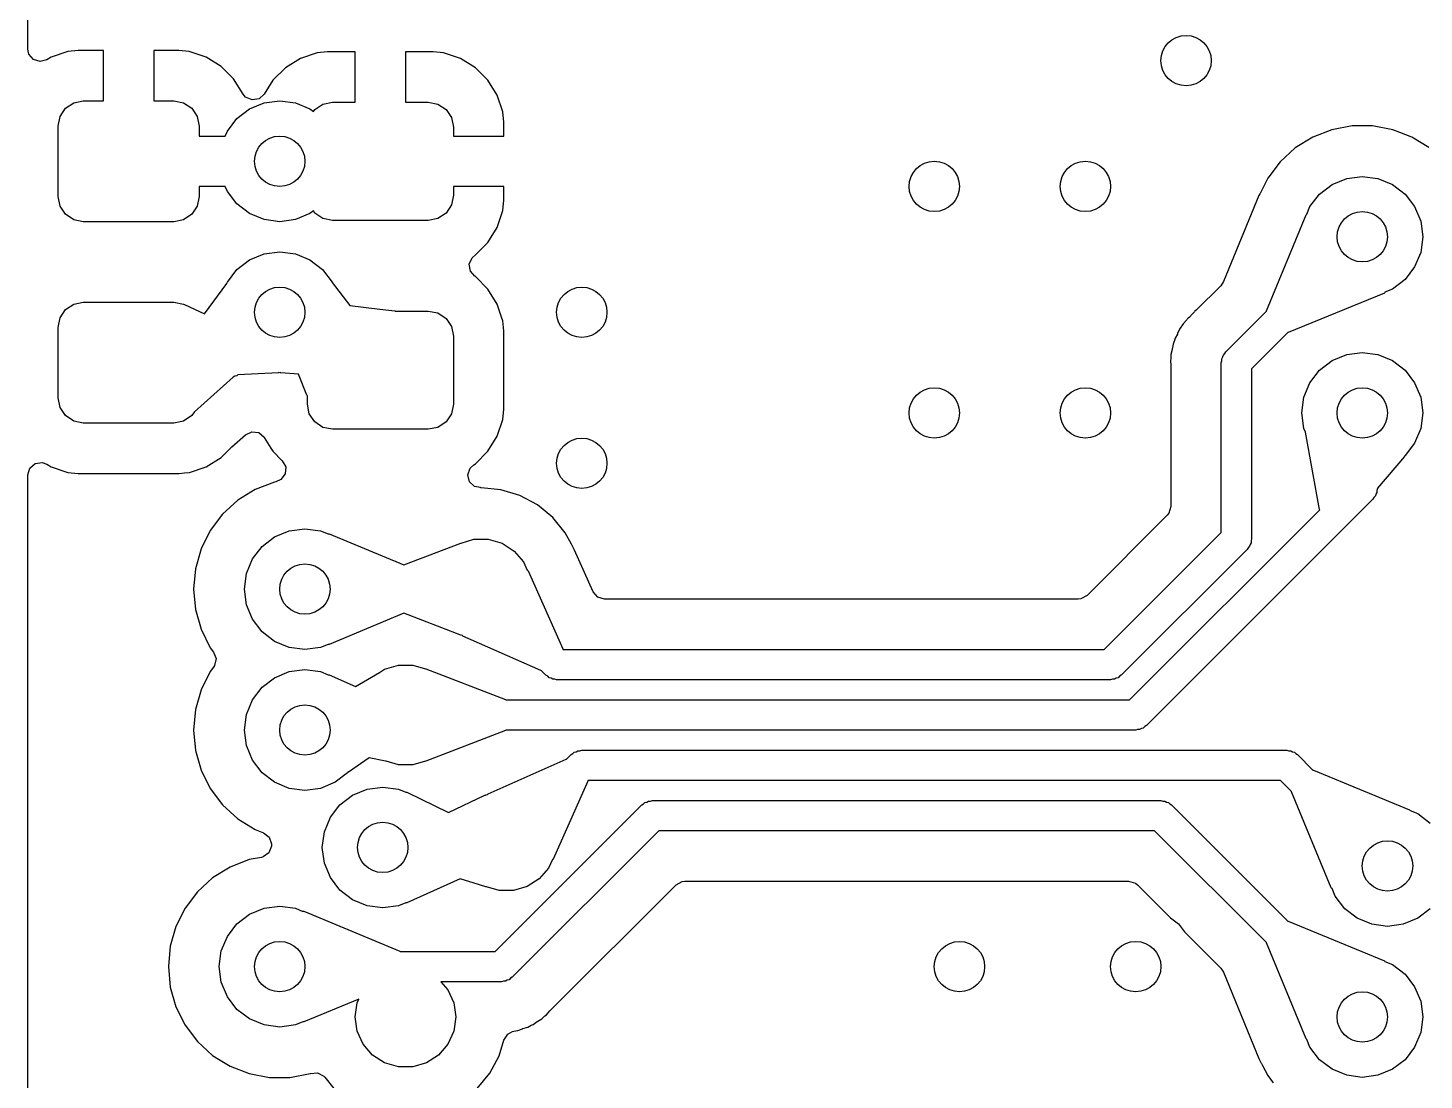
# Model space of a CAD drawing. Extents: x 90 to 175, y -109.5 to -35.9.
# Drawn here: x 149.5 to 163.36, y -72.38 to -61.93 of the extents above; entities that cross this region are included whole.
import ezdxf

# ---------------------------------------------------------------- set-up
doc = ezdxf.new("R2010")
doc.units = 0
doc.layers.add('BLACK', color=7, linetype='CONTINUOUS')

msp = doc.modelspace()

# ---------------------------------------------------------------- linework, layer by layer
at = {"layer": 'BLACK', "linetype": 'CONTINUOUS'}
for p, q in [((149.5, -62.135874), (149.5, -56.350247)), ((149.510271, -62.185288), (149.5, -62.135874)), ((149.55504, -62.23893), (149.510271, -62.185288)), ((149.621704, -62.259853), (149.55504, -62.23893)), ((149.689096, -62.241413), (149.621704, -62.259853)), ((149.730871, -62.215645), (149.689096, -62.241413)), ((149.73088, -62.215641), (149.730871, -62.215645)), ((149.897302, -62.160494), (149.73088, -62.215641)), ((150.000012, -62.150001), (149.897302, -62.160494)), ((150.000029, -62.15), (150.000012, -62.150001)), ((150.25, -62.15), (150.000029, -62.15)), ((150.25, -62.65), (150.25, -62.15)), ((150.999986, -62.15), (150.75, -62.15)), ((150.75, -62.15), (150.75, -62.65)), ((151.10269, -62.160493), (150.999986, -62.15)), ((151.102697, -62.160494), (151.10269, -62.160493)), ((151.269119, -62.215641), (151.102697, -62.160494)), ((151.269124, -62.215643), (151.269119, -62.215641)), ((151.418345, -62.307684), (151.269124, -62.215643)), ((152.205875, -62.228143), (152.056654, -62.320184)), ((152.20588, -62.228141), (152.205875, -62.228143)), ((152.372302, -62.172994), (152.20588, -62.228141)), ((152.475012, -62.162501), (152.372302, -62.172994)), ((152.475029, -62.1625), (152.475012, -62.162501)), ((152.75, -62.1625), (152.475029, -62.1625)), ((152.75, -62.6625), (152.75, -62.1625)), ((153.524986, -62.1625), (153.25, -62.1625)), ((153.25, -62.1625), (153.25, -62.6625)), ((153.62769, -62.172993), (153.524986, -62.1625)), ((153.627697, -62.172994), (153.62769, -62.172993)), ((153.794119, -62.228141), (153.627697, -62.172994)), ((153.794124, -62.228143), (153.794119, -62.228141)), ((153.943345, -62.320184), (153.794124, -62.228143)), ((151.542315, -62.431654), (151.418345, -62.307684)), ((152.056654, -62.320184), (151.932683, -62.444155)), ((154.067315, -62.444154), (153.943345, -62.320184)), ((151.635816, -62.583242), (151.542315, -62.431654)), ((151.93268, -62.444159), (151.846893, -62.583242)), ((151.932683, -62.444155), (151.93268, -62.444159)), ((154.159356, -62.593375), (154.067315, -62.444154)), ((149.954329, -62.66903), (150.05, -62.65)), ((150.05, -62.65), (150.25, -62.65)), ((150.75, -62.65), (150.95, -62.65)), ((150.95, -62.65), (151.045671, -62.66903)), ((151.661901, -62.613345), (151.635816, -62.583242)), ((151.725983, -62.641188), (151.661901, -62.613345)), ((151.794945, -62.629967), (151.725983, -62.641188)), ((151.846893, -62.583242), (151.794945, -62.629967)), ((151.844709, -62.670445), (152, -62.65)), ((152, -62.65), (152.155291, -62.670445)), ((154.159358, -62.59338), (154.159356, -62.593375)), ((154.214505, -62.759802), (154.159358, -62.59338)), ((149.81903, -62.804329), (149.873223, -62.723223)), ((149.873223, -62.723223), (149.954329, -62.66903)), ((151.045671, -62.66903), (151.126777, -62.723223)), ((151.126777, -62.723223), (151.18097, -62.804329)), ((151.575736, -62.825736), (151.7, -62.730385)), ((151.7, -62.730385), (151.844709, -62.670445)), ((152.155291, -62.670445), (152.3, -62.730385)), ((152.3, -62.730385), (152.334236, -62.756655)), ((152.334236, -62.756655), (152.348223, -62.735723)), ((152.348223, -62.735723), (152.429329, -62.68153)), ((152.429329, -62.68153), (152.525, -62.6625)), ((152.525, -62.6625), (152.75, -62.6625)), ((153.25, -62.6625), (153.475, -62.6625)), ((153.475, -62.6625), (153.570671, -62.68153)), ((153.570671, -62.68153), (153.651777, -62.735723)), ((153.651777, -62.735723), (153.70597, -62.816829)), ((154.224998, -62.862513), (154.214505, -62.759802)), ((149.8, -62.9), (149.81903, -62.804329)), ((149.8, -63.6), (149.8, -62.9)), ((151.18097, -62.804329), (151.2, -62.9)), ((151.2, -62.9), (151.2, -63)), ((151.480385, -62.95), (151.575736, -62.825736)), ((153.70597, -62.816829), (153.725, -62.9125)), ((153.725, -62.9125), (153.725, -63)), ((154.224999, -62.862528), (154.224998, -62.862513)), ((154.224999, -63), (154.224999, -62.862528)), ((162.447541, -62.936977), (162.257364, -63.010651)), ((162.447544, -62.936976), (162.447541, -62.936976)), ((162.447541, -62.936976), (162.447541, -62.936977)), ((162.648024, -62.8995), (162.447544, -62.936976)), ((162.851976, -62.8995), (162.648024, -62.8995)), ((163.052456, -62.936976), (162.851976, -62.8995)), ((163.122304, -62.964035), (163.052456, -62.936976)), ((151.2, -63), (151.459674, -63)), ((151.459674, -63), (151.480385, -62.95)), ((153.725, -63), (154.224999, -63)), ((162.257357, -63.010655), (162.08396, -63.118017)), ((162.257364, -63.010651), (162.257357, -63.010655)), ((163.242635, -63.010651), (163.122304, -62.964035)), ((163.242642, -63.010655), (163.242635, -63.010651)), ((163.410223, -63.114416), (163.242642, -63.010655)), ((162.083958, -63.118019), (161.933237, -63.255418)), ((162.08396, -63.118017), (162.083958, -63.118019)), ((161.933237, -63.255418), (161.810327, -63.418178)), ((161.810327, -63.418178), (161.735026, -63.569403)), ((162.325736, -63.575736), (162.45, -63.480385)), ((162.45, -63.480385), (162.594709, -63.420445)), ((162.594709, -63.420445), (162.75, -63.4)), ((162.75, -63.4), (162.905291, -63.420445)), ((162.905291, -63.420445), (163.05, -63.480385)), ((163.05, -63.480385), (163.174264, -63.575736)), ((149.81903, -63.695671), (149.8, -63.6)), ((151.2, -63.6), (151.18097, -63.695671)), ((151.459674, -63.5), (151.2, -63.5)), ((151.2, -63.5), (151.2, -63.6)), ((151.480385, -63.55), (151.459674, -63.5)), ((151.575736, -63.674264), (151.480385, -63.55)), ((153.725, -63.5875), (153.70597, -63.683171)), ((154.225, -63.5), (153.725, -63.5)), ((153.725, -63.5), (153.725, -63.5875)), ((154.225, -63.637473), (154.225, -63.5)), ((161.72379, -63.588742), (161.370966, -64.445597)), ((161.723792, -63.588737), (161.72379, -63.588742)), ((161.732913, -63.573291), (161.723792, -63.588737)), ((161.735026, -63.569403), (161.732913, -63.573291)), ((162.230385, -63.7), (162.325736, -63.575736)), ((163.174264, -63.575736), (163.269615, -63.7)), ((149.873223, -63.776777), (149.81903, -63.695671)), ((151.18097, -63.695671), (151.126777, -63.776777)), ((151.7, -63.769615), (151.575736, -63.674264)), ((151.844709, -63.829555), (151.7, -63.769615)), ((152.3, -63.769615), (152.155291, -63.829555)), ((152.334236, -63.743344), (152.3, -63.769615)), ((152.348223, -63.764277), (152.334236, -63.743344)), ((152.429329, -63.81847), (152.348223, -63.764277)), ((153.651777, -63.764277), (153.570671, -63.81847)), ((153.70597, -63.683171), (153.651777, -63.764277)), ((154.159358, -63.906619), (154.214505, -63.740197)), ((154.214505, -63.740197), (154.214506, -63.74019)), ((154.214506, -63.74019), (154.224999, -63.637486)), ((154.224999, -63.637486), (154.225, -63.637473)), ((162.199375, -63.774865), (162.230385, -63.7)), ((163.269615, -63.7), (163.329555, -63.844709)), ((149.954329, -63.83097), (149.873223, -63.776777)), ((150.05, -63.85), (149.954329, -63.83097)), ((150.95, -63.85), (150.05, -63.85)), ((151.045671, -63.83097), (150.95, -63.85)), ((151.126777, -63.776777), (151.045671, -63.83097)), ((152, -63.85), (151.844709, -63.829555)), ((152.155291, -63.829555), (152, -63.85)), ((152.525, -63.8375), (152.429329, -63.81847)), ((153.475, -63.8375), (152.525, -63.8375)), ((153.570671, -63.81847), (153.475, -63.8375)), ((154.067315, -64.055845), (154.159356, -63.906624)), ((154.159356, -63.906624), (154.159358, -63.906619)), ((161.798374, -64.735253), (162.191215, -63.781212)), ((162.191215, -63.781212), (162.197533, -63.774869)), ((162.197533, -63.774869), (162.199375, -63.774865)), ((163.329555, -63.844709), (163.35, -64)), ((163.35, -64), (163.329555, -64.155291)), ((151.7, -64.230385), (151.844709, -64.170445)), ((151.844709, -64.170445), (152, -64.15)), ((152, -64.15), (152.155291, -64.170445)), ((152.155291, -64.170445), (152.3, -64.230385)), ((153.91024, -64.207752), (153.940348, -64.181665)), ((153.940348, -64.181665), (153.943342, -64.179818)), ((153.943342, -64.179818), (154.067315, -64.055845)), ((163.329555, -64.155291), (163.269615, -64.3)), ((151.575736, -64.325736), (151.7, -64.230385)), ((152.3, -64.230385), (152.424264, -64.325736)), ((153.882397, -64.271834), (153.91024, -64.207752)), ((153.893618, -64.340797), (153.882397, -64.271834)), ((163.269615, -64.3), (163.174264, -64.424264)), ((151.252418, -64.765974), (151.475095, -64.462769)), ((151.475095, -64.462769), (151.480385, -64.45)), ((151.480385, -64.45), (151.575736, -64.325736)), ((152.424264, -64.325736), (152.519615, -64.45)), ((152.519615, -64.45), (152.520753, -64.452748)), ((152.520753, -64.452748), (152.695356, -64.682585)), ((153.938064, -64.390211), (153.893618, -64.340797)), ((153.937989, -64.390307), (153.938064, -64.390211)), ((153.938546, -64.390748), (153.937989, -64.390307)), ((153.940342, -64.392743), (153.938546, -64.390748)), ((153.943656, -64.394788), (153.940342, -64.392743)), ((154.067712, -64.518844), (153.943656, -64.394788)), ((161.370966, -64.445597), (161.343987, -64.486065)), ((163.174264, -64.424264), (163.05, -64.519615)), ((154.159814, -64.668166), (154.067712, -64.518844)), ((161.343987, -64.486065), (161.100483, -64.729569)), ((162.968785, -64.558785), (162.01475, -64.951624)), ((162.968791, -64.558782), (162.968785, -64.558785)), ((162.975132, -64.55246), (162.968791, -64.558782)), ((162.975134, -64.550624), (162.975132, -64.55246)), ((163.05, -64.519615), (162.975134, -64.550624)), ((149.81903, -64.804329), (149.873223, -64.723223)), ((149.873223, -64.723223), (149.954329, -64.66903)), ((149.954329, -64.66903), (150.05, -64.65)), ((150.05, -64.65), (150.95, -64.65)), ((150.95, -64.65), (151.045671, -64.66903)), ((151.045671, -64.66903), (151.050037, -64.671947)), ((151.050037, -64.671947), (151.053354, -64.672632)), ((151.053354, -64.672632), (151.252418, -64.765974)), ((152.695356, -64.682585), (152.99536, -64.718216)), ((152.99536, -64.718216), (153.144324, -64.735908)), ((153.144324, -64.735908), (153.147164, -64.7375)), ((153.147164, -64.7375), (153.475, -64.7375)), ((153.475, -64.7375), (153.570671, -64.75653)), ((154.202478, -64.796917), (154.159814, -64.668166)), ((161.088065, -64.73983), (161.082059, -64.744798)), ((161.100483, -64.729569), (161.08791, -64.739643)), ((161.08791, -64.739643), (161.088065, -64.73983)), ((161.393934, -65.143934), (161.79769, -64.740177)), ((161.797494, -64.739704), (161.798374, -64.735253)), ((161.79769, -64.740177), (161.797494, -64.739704)), ((149.8, -64.9), (149.81903, -64.804329)), ((153.570671, -64.75653), (153.651777, -64.810723)), ((153.651777, -64.810723), (153.70597, -64.891829)), ((154.214998, -64.8347), (154.202478, -64.796917)), ((154.214999, -64.834703), (154.214998, -64.8347)), ((154.225155, -64.934129), (154.214999, -64.834703)), ((160.969552, -64.864606), (160.959322, -64.883213)), ((161.002801, -64.829197), (160.969552, -64.864606)), ((161.006587, -64.824765), (161.002801, -64.829197)), ((161.011078, -64.818977), (161.006587, -64.824765)), ((161.011088, -64.818965), (161.011078, -64.818977)), ((161.021949, -64.808104), (161.011088, -64.818965)), ((161.032809, -64.797244), (161.021949, -64.808104)), ((161.059956, -64.768336), (161.032809, -64.797244)), ((161.082059, -64.744798), (161.059956, -64.768336)), ((149.8, -65.6), (149.8, -64.9)), ((153.70597, -64.891829), (153.725, -64.9875)), ((153.725, -64.9875), (153.725, -65.6625)), ((154.225499, -64.937492), (154.225155, -64.934129)), ((154.2255, -65.712509), (154.225499, -64.937492)), ((160.890372, -65.008631), (160.885091, -65.029199)), ((160.913777, -64.966058), (160.890372, -65.00863)), ((160.890372, -65.00863), (160.890372, -65.008631)), ((160.916348, -64.960811), (160.913777, -64.966058)), ((160.935636, -64.916238), (160.916348, -64.960811)), ((160.93564, -64.916232), (160.935636, -64.916238)), ((160.948646, -64.899464), (160.93564, -64.916232)), ((160.959322, -64.883213), (160.948646, -64.899464)), ((162.010516, -64.951615), (161.65, -65.312132)), ((162.01475, -64.951624), (162.010516, -64.951615)), ((160.861581, -65.12077), (160.8495, -65.167818)), ((160.862766, -65.115047), (160.861581, -65.12077)), ((160.870364, -65.067073), (160.862766, -65.115047)), ((160.878791, -65.047601), (160.870364, -65.067073)), ((160.885091, -65.029199), (160.878791, -65.047601)), ((161.38406, -65.161035), (161.393934, -65.143934)), ((162.594709, -65.170445), (162.75, -65.15)), ((162.75, -65.15), (162.905291, -65.170445)), ((160.847973, -65.208443), (160.844653, -65.229405)), ((160.844653, -65.229405), (160.849225, -65.277767)), ((160.8495, -65.189044), (160.847973, -65.208443)), ((160.849225, -65.277767), (160.8495, -65.283606)), ((160.8495, -65.167818), (160.8495, -65.189044)), ((160.8495, -65.283606), (160.8495, -66.679192)), ((161.35, -65.25), (161.355111, -65.230925)), ((161.35, -66.937868), (161.35, -65.25)), ((161.355111, -65.211177), (161.364984, -65.194074)), ((161.355111, -65.230925), (161.355111, -65.211177)), ((161.364984, -65.194074), (161.370096, -65.175)), ((161.370096, -65.175), (161.38406, -65.161035)), ((162.325736, -65.325736), (162.45, -65.230385)), ((162.45, -65.230385), (162.594709, -65.170445)), ((162.905291, -65.170445), (163.05, -65.230385)), ((163.05, -65.230385), (163.174264, -65.325736)), ((151.5386, -65.394889), (151.154444, -65.739691)), ((151.538823, -65.394889), (151.5386, -65.394889)), ((151.555925, -65.385015), (151.538823, -65.394889)), ((151.575, -65.379904), (151.555925, -65.385015)), ((151.583953, -65.37095), (151.575, -65.379904)), ((151.988906, -65.350558), (151.583953, -65.37095)), ((151.992418, -65.349001), (151.988906, -65.350558)), ((152, -65.35), (151.992418, -65.349001)), ((152.007272, -65.349042), (152, -65.35)), ((152.010792, -65.350827), (152.007272, -65.349042)), ((152.186256, -65.364284), (152.010792, -65.350827)), ((152.270802, -65.575032), (152.186256, -65.364284)), ((161.65, -65.312132), (161.65, -67)), ((162.230385, -65.45), (162.325736, -65.325736)), ((163.174264, -65.325736), (163.269615, -65.45)), ((162.170445, -65.594709), (162.230385, -65.45)), ((163.269615, -65.45), (163.329555, -65.594709)), ((149.81903, -65.695671), (149.8, -65.6)), ((149.873223, -65.776777), (149.81903, -65.695671)), ((152.275, -65.579486), (152.270802, -65.575032)), ((152.275, -65.6625), (152.275, -65.579486)), ((152.29403, -65.758171), (152.275, -65.6625)), ((153.725, -65.6625), (153.70597, -65.758171)), ((162.15, -65.75), (162.170445, -65.594709)), ((163.329555, -65.594709), (163.35, -65.75)), ((149.954329, -65.83097), (149.873223, -65.776777)), ((150.05, -65.85), (149.954329, -65.83097)), ((150.95, -65.85), (150.05, -65.85)), ((151.045671, -65.83097), (150.95, -65.85)), ((151.126777, -65.776777), (151.045671, -65.83097)), ((151.150667, -65.741021), (151.126777, -65.776777)), ((151.154444, -65.739691), (151.150667, -65.741021)), ((152.348223, -65.839277), (152.29403, -65.758171)), ((152.429329, -65.89347), (152.348223, -65.839277)), ((153.651777, -65.839277), (153.570671, -65.89347)), ((153.70597, -65.758171), (153.651777, -65.839277)), ((154.159814, -65.981834), (154.214999, -65.815297)), ((154.214999, -65.815297), (154.2255, -65.712509)), ((162.170445, -65.905291), (162.15, -65.75)), ((163.35, -65.75), (163.329555, -65.905291)), ((151.526384, -66.085107), (151.658916, -65.966152)), ((151.658916, -65.966152), (151.721954, -65.936022)), ((151.721954, -65.936022), (151.791276, -65.944756)), ((151.791276, -65.944756), (151.844871, -65.989582)), ((152.525, -65.9125), (152.429329, -65.89347)), ((153.475, -65.9125), (152.525, -65.9125)), ((153.570671, -65.89347), (153.475, -65.9125)), ((154.067712, -66.131156), (154.159814, -65.981834)), ((162.18461, -65.939489), (162.170445, -65.905291)), ((162.32508, -66.708542), (162.18461, -65.939489)), ((163.329555, -65.905291), (163.269615, -66.05)), ((151.418656, -66.192712), (151.524005, -66.087361)), ((151.524005, -66.087361), (151.526384, -66.085107)), ((151.844871, -65.989582), (151.847281, -65.993337)), ((151.847281, -65.993337), (151.913379, -66.1005)), ((151.913379, -66.1005), (151.932287, -66.131154)), ((163.269615, -66.05), (163.174264, -66.174264)), ((149.519685, -66.297673), (149.572489, -66.251918)), ((149.572489, -66.251918), (149.641647, -66.241974)), ((149.641647, -66.241974), (149.689094, -66.259172)), ((149.689094, -66.259172), (149.730666, -66.284814)), ((151.269334, -66.284814), (151.418656, -66.192712)), ((151.932287, -66.131154), (151.932288, -66.131156)), ((151.932288, -66.131156), (152.026003, -66.224871)), ((152.026003, -66.224871), (152.059488, -66.286194)), ((153.891284, -66.299105), (153.92736, -66.265262)), ((153.92736, -66.265262), (153.943656, -66.255212)), ((153.943656, -66.255212), (154.067712, -66.131156)), ((163.1673, -66.18247), (162.9, -66.497486)), ((163.168768, -66.178481), (163.1673, -66.18247)), ((163.174264, -66.174264), (163.168768, -66.178481)), ((149.5, -66.364712), (149.519685, -66.297673)), ((149.5, -72.5385), (149.5, -66.364712)), ((149.730666, -66.284814), (149.897203, -66.339999)), ((149.897203, -66.339999), (149.999991, -66.3505)), ((149.999991, -66.3505), (151.000008, -66.350499)), ((151.000008, -66.350499), (151.000016, -66.350498)), ((151.000016, -66.350498), (151.000019, -66.350498)), ((151.000019, -66.350498), (151.056302, -66.344748)), ((151.056302, -66.344748), (151.102797, -66.339999)), ((151.102797, -66.339999), (151.269334, -66.284814)), ((152.054504, -66.355886), (152.012632, -66.411819)), ((152.059488, -66.286194), (152.054504, -66.355886)), ((153.868583, -66.365184), (153.891284, -66.299105)), ((153.885211, -66.433046), (153.868583, -66.365184)), ((151.757357, -66.510655), (151.58396, -66.618017)), ((151.757364, -66.510651), (151.757357, -66.510655)), ((151.947544, -66.436975), (151.757364, -66.510651)), ((151.961109, -66.43444), (151.947544, -66.436975)), ((152.012632, -66.411819), (151.961109, -66.43444)), ((153.935888, -66.481146), (153.885211, -66.433046)), ((153.993908, -66.49219), (153.935888, -66.481146)), ((153.993908, -66.494659), (153.993908, -66.49219)), ((154, -66.494659), (153.993908, -66.494659)), ((154.196129, -66.513975), (154, -66.494659)), ((154.196132, -66.513976), (154.196129, -66.513975)), ((154.384727, -66.571186), (154.196132, -66.513976)), ((162.894889, -66.538823), (162.885015, -66.555925)), ((162.9, -66.5), (162.894889, -66.519074)), ((162.894889, -66.519074), (162.894889, -66.538823)), ((162.9, -66.497486), (162.9, -66.5)), ((151.583958, -66.618019), (151.433237, -66.755418)), ((151.58396, -66.618017), (151.583958, -66.618019)), ((154.384733, -66.571188), (154.384727, -66.571186)), ((154.558532, -66.664086), (154.384733, -66.571188)), ((154.558539, -66.66409), (154.558532, -66.664086)), ((154.710883, -66.789116), (154.558539, -66.66409)), ((162.856066, -66.606066), (160.606066, -68.856066)), ((160.8495, -66.679192), (160.829815, -66.746231)), ((162.865939, -66.588964), (162.856066, -66.606066)), ((162.879904, -66.575), (162.865939, -66.588964)), ((162.885015, -66.555925), (162.879904, -66.575)), ((151.433237, -66.755418), (151.310327, -66.918178)), ((154.835909, -66.94146), (154.710883, -66.789116)), ((160.813181, -66.766873), (160.016873, -67.563181)), ((160.437868, -68.6), (162.32654, -66.711327)), ((160.829815, -66.746231), (160.813181, -66.766873)), ((162.32654, -66.711327), (162.32508, -66.708542)), ((151.310327, -66.918178), (151.219422, -67.100739)), ((151.95, -66.980385), (152.094709, -66.920445)), ((152.094709, -66.920445), (152.25, -66.9)), ((152.25, -66.9), (152.405291, -66.920445)), ((152.405291, -66.920445), (152.480153, -66.951454)), ((152.480153, -66.951454), (152.481454, -66.950158)), ((152.481454, -66.950158), (152.490409, -66.950172)), ((152.490409, -66.950172), (152.490415, -66.950174)), ((152.490415, -66.950174), (153.233668, -67.259862)), ((154.835913, -66.941467), (154.835909, -66.94146)), ((154.896491, -67.0548), (154.835913, -66.941467)), ((160.187868, -68.1), (161.35, -66.937868)), ((151.730385, -67.2), (151.825736, -67.075736)), ((151.825736, -67.075736), (151.95, -66.980385)), ((153.233668, -67.259862), (153.797456, -67.042381)), ((153.797456, -67.042381), (153.798026, -67.042161)), ((153.798026, -67.042161), (153.802235, -67.042264)), ((153.802235, -67.042264), (153.928843, -67.005089)), ((153.928843, -67.005089), (154.071157, -67.005089)), ((154.071157, -67.005089), (154.207708, -67.045184)), ((154.207708, -67.045184), (154.32743, -67.122125)), ((154.90742, -67.071764), (154.896491, -67.0548)), ((154.907448, -67.071801), (154.90742, -67.071764)), ((154.928691, -67.114229), (154.907448, -67.071801)), ((161.615939, -67.088964), (161.606066, -67.106066)), ((161.629904, -67.075), (161.615939, -67.088964)), ((161.635015, -67.055925), (161.629904, -67.075)), ((161.644889, -67.038823), (161.635015, -67.055925)), ((161.65, -67), (161.644889, -67.019074)), ((161.644889, -67.019074), (161.644889, -67.038823)), ((151.219417, -67.100752), (151.163602, -67.296917)), ((151.219422, -67.100739), (151.219417, -67.100752)), ((151.670445, -67.344709), (151.730385, -67.2)), ((154.32743, -67.122125), (154.420627, -67.22968)), ((154.420627, -67.22968), (154.458683, -67.313012)), ((154.928692, -67.114231), (154.928691, -67.114229)), ((155.111102, -67.525749), (154.928692, -67.114231)), ((161.606066, -67.106066), (160.356066, -68.356066)), ((151.163602, -67.296917), (151.144785, -67.499999)), ((151.65, -67.5), (151.670445, -67.344709)), ((154.458683, -67.313012), (154.460358, -67.313016)), ((154.460358, -67.313016), (154.466557, -67.319076)), ((154.466557, -67.319076), (154.809919, -68.093701)), ((151.144785, -67.499999), (151.144785, -67.5)), ((151.144785, -67.5), (151.163602, -67.703082)), ((151.670445, -67.655291), (151.65, -67.5)), ((155.11167, -67.527011), (155.111102, -67.525749)), ((155.157425, -67.579815), (155.11167, -67.527011)), ((155.224464, -67.5995), (155.157425, -67.579815)), ((159.929192, -67.5995), (155.224464, -67.5995)), ((159.95555, -67.596666), (159.929192, -67.5995)), ((160.016873, -67.563181), (159.95555, -67.596666)), ((151.163602, -67.703082), (151.219417, -67.899247)), ((151.730385, -67.8), (151.670445, -67.655291)), ((153.233668, -67.740136), (152.490415, -68.049825)), ((153.798026, -67.957838), (153.233668, -67.740136)), ((151.219417, -67.899247), (151.219422, -67.89926)), ((151.219422, -67.89926), (151.310323, -68.081814)), ((151.825736, -67.924264), (151.730385, -67.8)), ((151.95, -68.019615), (151.825736, -67.924264)), ((152.094709, -68.079555), (151.95, -68.019615)), ((152.480155, -68.048545), (152.405291, -68.079555)), ((152.48146, -68.049844), (152.480155, -68.048545)), ((152.490415, -68.049825), (152.48146, -68.049844)), ((153.802414, -67.957788), (153.798026, -67.957838)), ((153.813952, -67.961176), (153.802414, -67.957788)), ((153.819076, -67.966557), (153.813952, -67.961176)), ((154.593701, -68.309919), (153.819076, -67.966557)), ((151.310323, -68.081814), (151.310331, -68.081827)), ((151.310331, -68.081827), (151.342953, -68.125026)), ((151.342953, -68.125026), (151.367644, -68.190387)), ((151.367644, -68.190387), (151.353078, -68.258722)), ((152.25, -68.1), (152.094709, -68.079555)), ((152.405291, -68.079555), (152.25, -68.1)), ((154.809919, -68.093701), (154.810021, -68.097889)), ((154.810021, -68.097889), (154.812132, -68.1)), ((154.812132, -68.1), (160.187868, -68.1)), ((151.310323, -68.317688), (151.219422, -68.500242)), ((151.31033, -68.317677), (151.310323, -68.317688)), ((151.342954, -68.274475), (151.31033, -68.317677)), ((151.353078, -68.258722), (151.342954, -68.274475)), ((151.95, -68.379888), (152.094709, -68.319948)), ((152.094709, -68.319948), (152.25, -68.299503)), ((152.25, -68.299503), (152.405291, -68.319948)), ((152.405291, -68.319948), (152.480288, -68.351012)), ((152.75397, -68.46856), (152.991143, -68.328055)), ((152.991143, -68.328055), (153.042292, -68.295184)), ((153.042292, -68.295184), (153.178843, -68.255089)), ((153.178843, -68.255089), (153.321157, -68.255089)), ((153.321157, -68.255089), (153.447581, -68.29221)), ((153.447581, -68.29221), (153.451973, -68.292161)), ((153.451973, -68.292161), (154.242511, -68.597111)), ((154.598442, -68.310923), (154.593701, -68.309919)), ((154.598688, -68.31082), (154.598442, -68.310923)), ((154.643934, -68.356066), (154.598688, -68.31082)), ((151.730385, -68.599503), (151.825736, -68.475239)), ((151.825736, -68.475239), (151.95, -68.379888)), ((152.480288, -68.351012), (152.481328, -68.349975)), ((152.481328, -68.349975), (152.490283, -68.34998)), ((152.490283, -68.34998), (152.490568, -68.350103)), ((152.490568, -68.350103), (152.75397, -68.46856)), ((154.661035, -68.365939), (154.643934, -68.356066)), ((154.675, -68.379904), (154.661035, -68.365939)), ((154.694074, -68.385015), (154.675, -68.379904)), ((154.711177, -68.394889), (154.694074, -68.385015)), ((154.730925, -68.394889), (154.711177, -68.394889)), ((154.75, -68.4), (154.730925, -68.394889)), ((160.25, -68.4), (154.75, -68.4)), ((160.269075, -68.394889), (160.25, -68.4)), ((160.288823, -68.394889), (160.269075, -68.394889)), ((160.305925, -68.385015), (160.288823, -68.394889)), ((160.325, -68.379904), (160.305925, -68.385015)), ((160.338964, -68.365939), (160.325, -68.379904)), ((160.356066, -68.356066), (160.338964, -68.365939)), ((151.219417, -68.500255), (151.163602, -68.69642)), ((151.219422, -68.500242), (151.219417, -68.500255)), ((151.670445, -68.744212), (151.730385, -68.599503)), ((154.242511, -68.597111), (154.245545, -68.6)), ((154.245545, -68.6), (160.437868, -68.6)), ((151.163602, -68.69642), (151.144785, -68.899502)), ((151.65, -68.899503), (151.670445, -68.744212)), ((151.144785, -68.899502), (151.144785, -68.899503)), ((151.144785, -68.899503), (151.163602, -69.102585)), ((151.670445, -69.054794), (151.65, -68.899503)), ((154.246573, -68.900245), (154.242511, -68.902888)), ((154.246674, -68.9), (154.246573, -68.900245)), ((160.5, -68.9), (154.246674, -68.9)), ((160.519075, -68.894889), (160.5, -68.9)), ((160.538823, -68.894889), (160.519075, -68.894889)), ((160.555925, -68.885015), (160.538823, -68.894889)), ((160.575, -68.879904), (160.555925, -68.885015)), ((160.588964, -68.865939), (160.575, -68.879904)), ((160.606066, -68.856066), (160.588964, -68.865939)), ((154.242511, -68.902888), (153.451973, -69.207838)), ((151.163602, -69.102585), (151.219417, -69.29875)), ((151.730385, -69.199503), (151.670445, -69.054794)), ((152.888892, -69.176536), (152.682267, -69.318277)), ((153.049187, -69.209964), (152.888892, -69.176536)), ((154.847891, -69.189976), (154.893934, -69.143934)), ((154.893934, -69.143934), (154.911035, -69.13406)), ((154.911035, -69.13406), (154.925, -69.120096)), ((154.925, -69.120096), (154.944074, -69.114984)), ((154.944074, -69.114984), (154.961177, -69.105111)), ((154.961177, -69.105111), (154.980925, -69.105111)), ((154.980925, -69.105111), (155, -69.1)), ((155, -69.1), (162, -69.1)), ((162, -69.1), (162.019075, -69.105111)), ((162.019075, -69.105111), (162.038823, -69.105111)), ((162.038823, -69.105111), (162.055925, -69.114984)), ((162.055925, -69.114984), (162.075, -69.120096)), ((162.075, -69.120096), (162.088964, -69.13406)), ((162.088964, -69.13406), (162.106066, -69.143934)), ((162.106066, -69.143934), (162.259821, -69.297689)), ((151.219417, -69.29875), (151.219422, -69.298763)), ((151.219422, -69.298763), (151.310327, -69.481324)), ((151.825736, -69.323767), (151.730385, -69.199503)), ((153.056033, -69.209328), (153.049187, -69.209964)), ((153.056402, -69.208959), (153.056033, -69.209328)), ((153.178843, -69.244911), (153.056402, -69.208959)), ((153.321157, -69.244911), (153.178843, -69.244911)), ((153.447767, -69.207734), (153.321157, -69.244911)), ((153.451973, -69.207838), (153.447767, -69.207734)), ((154.069076, -69.533442), (154.843703, -69.190079)), ((154.843703, -69.190079), (154.847891, -69.189976)), ((162.259821, -69.297689), (162.260295, -69.297494)), ((162.260295, -69.297494), (162.264746, -69.298374)), ((162.264746, -69.298374), (163.218786, -69.691215)), ((151.95, -69.419118), (151.825736, -69.323767)), ((152.094709, -69.479058), (151.95, -69.419118)), ((152.55, -69.419118), (152.405291, -69.479058)), ((152.674264, -69.323767), (152.55, -69.419118)), ((152.677741, -69.319234), (152.674264, -69.323767)), ((152.682267, -69.318277), (152.677741, -69.319234)), ((155.059919, -69.406298), (154.716557, -70.180923)), ((155.060923, -69.401557), (155.059919, -69.406298)), ((155.062132, -69.4), (155.060821, -69.40131)), ((155.060821, -69.40131), (155.060923, -69.401557)), ((161.937868, -69.4), (155.062132, -69.4)), ((162.048383, -69.510515), (161.937868, -69.4)), ((151.310327, -69.481324), (151.433237, -69.644084)), ((152.25, -69.499503), (152.094709, -69.479058)), ((152.405291, -69.479058), (152.25, -69.499503)), ((152.598665, -69.641938), (152.722929, -69.546587)), ((152.722929, -69.546587), (152.867638, -69.486647)), ((152.867638, -69.486647), (153.022929, -69.466202)), ((153.022929, -69.466202), (153.17822, -69.486647)), ((153.17822, -69.486647), (153.253384, -69.51778)), ((153.253384, -69.51778), (153.25409, -69.517076)), ((153.25409, -69.517076), (153.263045, -69.517081)), ((153.263045, -69.517081), (153.263714, -69.517385)), ((153.263714, -69.517385), (153.675228, -69.720325)), ((153.675228, -69.720325), (154.038378, -69.547698)), ((154.038378, -69.547698), (154.042292, -69.545184)), ((154.042292, -69.545184), (154.045894, -69.544126)), ((154.045894, -69.544126), (154.047559, -69.543335)), ((154.047559, -69.543335), (154.048805, -69.543271)), ((154.048805, -69.543271), (154.063759, -69.53888)), ((154.063759, -69.53888), (154.069076, -69.533442)), ((162.048375, -69.514748), (162.048383, -69.510515)), ((162.441217, -70.468791), (162.048375, -69.514748)), ((151.433237, -69.644084), (151.583958, -69.781483)), ((152.503314, -69.766202), (152.598665, -69.641938)), ((154.13995, -71.1), (155.596016, -69.643934)), ((155.596016, -69.643934), (155.613117, -69.63406)), ((155.613117, -69.63406), (155.627082, -69.620096)), ((155.627082, -69.620096), (155.646156, -69.614984)), ((155.646156, -69.614984), (155.663259, -69.605111)), ((155.663259, -69.605111), (155.683007, -69.605111)), ((155.683007, -69.605111), (155.702082, -69.6)), ((155.702082, -69.6), (160.75, -69.6)), ((160.75, -69.6), (160.769075, -69.605111)), ((160.769075, -69.605111), (160.788823, -69.605111)), ((160.788823, -69.605111), (160.805925, -69.614984)), ((160.805925, -69.614984), (160.825, -69.620096)), ((160.825, -69.620096), (160.838964, -69.63406)), ((160.838964, -69.63406), (160.856066, -69.643934)), ((160.856066, -69.643934), (162.009821, -70.797689)), ((163.218786, -69.691215), (163.22513, -69.697533)), ((163.22513, -69.697533), (163.225133, -69.699374)), ((163.225133, -69.699374), (163.3, -69.730385)), ((163.3, -69.730385), (163.424264, -69.825736)), ((151.583958, -69.781483), (151.58396, -69.781485)), ((151.58396, -69.781485), (151.670313, -69.834952)), ((151.670313, -69.834952), (151.757363, -69.888851)), ((152.443374, -69.910911), (152.503314, -69.766202)), ((151.757363, -69.888851), (151.840704, -69.921136)), ((151.840704, -69.921136), (151.896105, -69.963708)), ((151.896105, -69.963708), (151.919696, -70.029475)), ((152.422929, -70.066202), (152.443374, -69.910911)), ((155.764214, -69.9), (154.308148, -71.356066)), ((160.687868, -69.9), (155.764214, -69.9)), ((161.798383, -71.010515), (160.687868, -69.9)), ((151.893064, -70.118913), (151.836266, -70.159604)), ((151.918847, -70.053975), (151.893064, -70.118913)), ((151.919382, -70.048198), (151.918847, -70.053975)), ((151.919696, -70.029475), (151.919382, -70.048198)), ((152.443374, -70.221493), (152.422929, -70.066202)), ((151.507357, -70.260655), (151.33396, -70.368017)), ((151.507364, -70.260651), (151.507357, -70.260655)), ((151.697541, -70.186977), (151.507364, -70.260651)), ((151.697544, -70.186976), (151.697541, -70.186976)), ((151.697541, -70.186976), (151.697541, -70.186977)), ((151.818158, -70.164429), (151.697544, -70.186976)), ((151.836266, -70.159604), (151.818158, -70.164429)), ((152.503314, -70.366202), (152.443374, -70.221493)), ((154.670627, -70.27032), (154.57743, -70.377875)), ((154.70864, -70.187081), (154.670627, -70.27032)), ((154.710072, -70.187098), (154.70864, -70.187081)), ((154.716557, -70.180923), (154.710072, -70.187098)), ((151.333958, -70.368019), (151.183237, -70.505418)), ((151.33396, -70.368017), (151.333958, -70.368019)), ((152.598665, -70.490466), (152.503314, -70.366202)), ((153.791849, -70.379518), (153.263502, -70.61563)), ((153.929631, -70.422081), (153.791849, -70.379518)), ((154.047324, -70.458439), (153.929631, -70.422081)), ((154.57743, -70.377875), (154.457708, -70.454816)), ((155.935209, -70.436819), (155.996532, -70.403334)), ((155.996532, -70.403334), (156.02289, -70.4005)), ((156.02289, -70.4005), (160.429192, -70.4005)), ((160.429192, -70.4005), (160.496231, -70.420185)), ((160.496231, -70.420185), (160.516873, -70.436819)), ((151.183237, -70.505418), (151.060327, -70.668178)), ((152.722929, -70.585817), (152.598665, -70.490466)), ((154.048493, -70.4588), (154.047324, -70.458439)), ((154.054869, -70.458509), (154.048493, -70.4588)), ((154.178843, -70.494911), (154.054869, -70.458509)), ((154.321157, -70.494911), (154.178843, -70.494911)), ((154.457708, -70.454816), (154.321157, -70.494911)), ((154.685795, -71.686231), (155.935209, -70.436819)), ((160.516873, -70.436819), (160.844865, -70.764811)), ((162.447539, -70.475132), (162.441217, -70.468791)), ((162.449375, -70.475134), (162.447539, -70.475132)), ((162.480385, -70.55), (162.449375, -70.475134)), ((162.575736, -70.674264), (162.480385, -70.55)), ((151.060327, -70.668178), (150.969422, -70.850739)), ((151.7, -70.730385), (151.844709, -70.670445)), ((151.844709, -70.670445), (152, -70.65)), ((152, -70.65), (152.155291, -70.670445)), ((152.155291, -70.670445), (152.230153, -70.701454)), ((152.230153, -70.701454), (152.231454, -70.700158)), ((152.231454, -70.700158), (152.240409, -70.700172)), ((152.240409, -70.700172), (152.240415, -70.700174)), ((152.240415, -70.700174), (153.1928, -71.097)), ((152.867638, -70.645757), (152.722929, -70.585817)), ((153.022929, -70.666202), (152.867638, -70.645757)), ((153.17822, -70.645757), (153.022929, -70.666202)), ((153.253273, -70.614669), (153.17822, -70.645757)), ((153.25455, -70.615877), (153.253273, -70.614669)), ((153.263502, -70.61563), (153.25455, -70.615877)), ((162.7, -70.769615), (162.575736, -70.674264)), ((163.424264, -70.674264), (163.3, -70.769615)), ((151.480385, -70.95), (151.575736, -70.825736)), ((151.575736, -70.825736), (151.7, -70.730385)), ((160.844865, -70.764811), (160.924264, -70.825736)), ((160.924264, -70.825736), (160.985188, -70.905134)), ((162.009821, -70.797689), (162.010295, -70.797494)), ((162.010295, -70.797494), (162.014746, -70.798374)), ((162.014746, -70.798374), (162.968786, -71.191215)), ((162.844709, -70.829555), (162.7, -70.769615)), ((163, -70.85), (162.844709, -70.829555)), ((163.155291, -70.829555), (163, -70.85)), ((163.3, -70.769615), (163.155291, -70.829555)), ((150.969417, -70.850752), (150.913602, -71.046917)), ((150.969422, -70.850739), (150.969417, -70.850752)), ((151.420445, -71.094709), (151.480385, -70.95)), ((160.985188, -70.905134), (161.343988, -71.263934)), ((150.913602, -71.046917), (150.894785, -71.249999)), ((151.4, -71.25), (151.420445, -71.094709)), ((153.1928, -71.097), (153.195788, -71.1)), ((153.195788, -71.1), (154.13995, -71.1)), ((161.798375, -71.014748), (161.798383, -71.010515)), ((162.191217, -71.968791), (161.798375, -71.014748)), ((150.894785, -71.249999), (150.894785, -71.25)), ((150.894785, -71.25), (150.913602, -71.453082)), ((151.420445, -71.405291), (151.4, -71.25)), ((162.968786, -71.191215), (162.97513, -71.197533)), ((162.97513, -71.197533), (162.975133, -71.199374)), ((162.975133, -71.199374), (163.05, -71.230385)), ((163.05, -71.230385), (163.174264, -71.325736)), ((154.221157, -71.394889), (154.202082, -71.4)), ((154.240905, -71.394889), (154.221157, -71.394889)), ((154.258007, -71.385015), (154.240905, -71.394889)), ((154.277082, -71.379904), (154.258007, -71.385015)), ((154.291046, -71.365939), (154.277082, -71.379904)), ((154.308148, -71.356066), (154.291046, -71.365939)), ((161.343988, -71.263934), (161.370967, -71.304402)), ((161.370967, -71.304402), (161.723798, -72.161275)), ((163.174264, -71.325736), (163.269615, -71.45)), ((150.913602, -71.453082), (150.969417, -71.649247)), ((151.480385, -71.55), (151.420445, -71.405291)), ((154.202082, -71.4), (153.601584, -71.4)), ((153.601584, -71.4), (153.670627, -71.47968)), ((153.670627, -71.47968), (153.729746, -71.609134)), ((163.269615, -71.45), (163.329555, -71.594709)), ((150.969417, -71.649247), (150.969422, -71.64926)), ((150.969422, -71.64926), (151.060327, -71.831821)), ((151.575736, -71.674264), (151.480385, -71.55)), ((152.787216, -71.571991), (152.240415, -71.799825)), ((152.75, -71.75), (152.770254, -71.609134)), ((152.770254, -71.609134), (152.787216, -71.571991)), ((153.729746, -71.609134), (153.75, -71.75)), ((163.329555, -71.594709), (163.35, -71.75)), ((151.7, -71.769615), (151.575736, -71.674264)), ((151.844709, -71.829555), (151.7, -71.769615)), ((152.230155, -71.798545), (152.155291, -71.829555)), ((152.23146, -71.799844), (152.230155, -71.798545)), ((152.240415, -71.799825), (152.23146, -71.799844)), ((152.770254, -71.890866), (152.75, -71.75)), ((153.75, -71.75), (153.729746, -71.890866)), ((154.517953, -71.824568), (154.557259, -71.79601)), ((154.557259, -71.79601), (154.562125, -71.792813)), ((154.562125, -71.792813), (154.603947, -71.768081)), ((154.603947, -71.768081), (154.618952, -71.753075)), ((154.618952, -71.753075), (154.63375, -71.740436)), ((154.63375, -71.740436), (154.650919, -71.727963)), ((154.650919, -71.727963), (154.681891, -71.690522)), ((154.681891, -71.690522), (154.685795, -71.686231)), ((163.35, -71.75), (163.329555, -71.905291)), ((151.060327, -71.831821), (151.183237, -71.994581)), ((152, -71.85), (151.844709, -71.829555)), ((152.155291, -71.829555), (152, -71.85)), ((152.829373, -72.02032), (152.770254, -71.890866)), ((153.729746, -71.890866), (153.670627, -72.02032)), ((154.226024, -71.979095), (154.264321, -71.920659)), ((154.264321, -71.920659), (154.310079, -71.896019)), ((154.310079, -71.896019), (154.325038, -71.891673)), ((154.325038, -71.891673), (154.344078, -71.887731)), ((154.344078, -71.887731), (154.36514, -71.885071)), ((154.36514, -71.885071), (154.410317, -71.867183)), ((154.410317, -71.867183), (154.415817, -71.8653)), ((154.415817, -71.8653), (154.46248, -71.851744)), ((154.46248, -71.851744), (154.480747, -71.840939)), ((154.480747, -71.840939), (154.498218, -71.83238)), ((154.498218, -71.83238), (154.517953, -71.824568)), ((163.329555, -71.905291), (163.269615, -72.05)), ((151.183237, -71.994581), (151.333958, -72.13198)), ((152.92257, -72.127875), (152.829373, -72.02032)), ((153.670627, -72.02032), (153.57743, -72.127875)), ((154.178814, -72.134727), (154.226024, -71.979095)), ((162.197539, -71.975132), (162.191217, -71.968791)), ((162.199375, -71.975134), (162.197539, -71.975132)), ((162.230385, -72.05), (162.199375, -71.975134)), ((162.325736, -72.174264), (162.230385, -72.05)), ((163.269615, -72.05), (163.174264, -72.174264)), ((151.333958, -72.13198), (151.33396, -72.131982)), ((151.33396, -72.131982), (151.392421, -72.168179)), ((151.392421, -72.168179), (151.507363, -72.239348)), ((153.042292, -72.204816), (152.92257, -72.127875)), ((153.178843, -72.244911), (153.042292, -72.204816)), ((153.457708, -72.204816), (153.321157, -72.244911)), ((153.57743, -72.127875), (153.457708, -72.204816)), ((154.08591, -72.308538), (154.178814, -72.134727)), ((161.723798, -72.161275), (161.723798, -72.161274)), ((161.723798, -72.161274), (161.747186, -72.210383)), ((161.747186, -72.210383), (161.748556, -72.212219)), ((161.748556, -72.212219), (161.76018, -72.231113)), ((162.45, -72.269615), (162.325736, -72.174264)), ((163.174264, -72.174264), (163.05, -72.269615)), ((151.507363, -72.239348), (151.697544, -72.313024)), ((151.697544, -72.313024), (151.898024, -72.3505)), ((151.898024, -72.3505), (151.898026, -72.3505)), ((151.898026, -72.3505), (152.101974, -72.3505)), ((152.101974, -72.3505), (152.101976, -72.3505)), ((152.101976, -72.3505), (152.302456, -72.313024)), ((152.302456, -72.313024), (152.306244, -72.311556)), ((152.306244, -72.311556), (152.375861, -72.305688)), ((152.375861, -72.305688), (152.437605, -72.338391)), ((152.437605, -72.338391), (152.446898, -72.348514)), ((152.446898, -72.348514), (152.539114, -72.460881)), ((153.321157, -72.244911), (153.178843, -72.244911)), ((153.960883, -72.460883), (154.08591, -72.308538)), ((161.76018, -72.231113), (161.810327, -72.331821)), ((161.810327, -72.331821), (161.86458, -72.403664)), ((162.594709, -72.329555), (162.45, -72.269615)), ((162.75, -72.35), (162.594709, -72.329555)), ((162.905291, -72.329555), (162.75, -72.35)), ((163.05, -72.269615), (162.905291, -72.329555))]:
    msp.add_line(p, q, dxfattribs=at)
at = {"layer": 'BLACK'}
for centre in [(161, -62.25), (152, -63.25), (158.5, -63.5), (160, -63.5), (162.75, -64), (152, -64.75), (155, -64.75), (158.5, -65.75), (160, -65.75), (162.75, -65.75), (155, -66.25), (152.25, -67.5), (152.25, -68.899503), (153.022929, -70.066202), (163, -70.25), (152, -71.25), (158.75, -71.25), (160.5, -71.25), (162.75, -71.75)]:
    msp.add_circle(centre, 0.25, dxfattribs=at)

doc.saveas('drawing.dxf')
